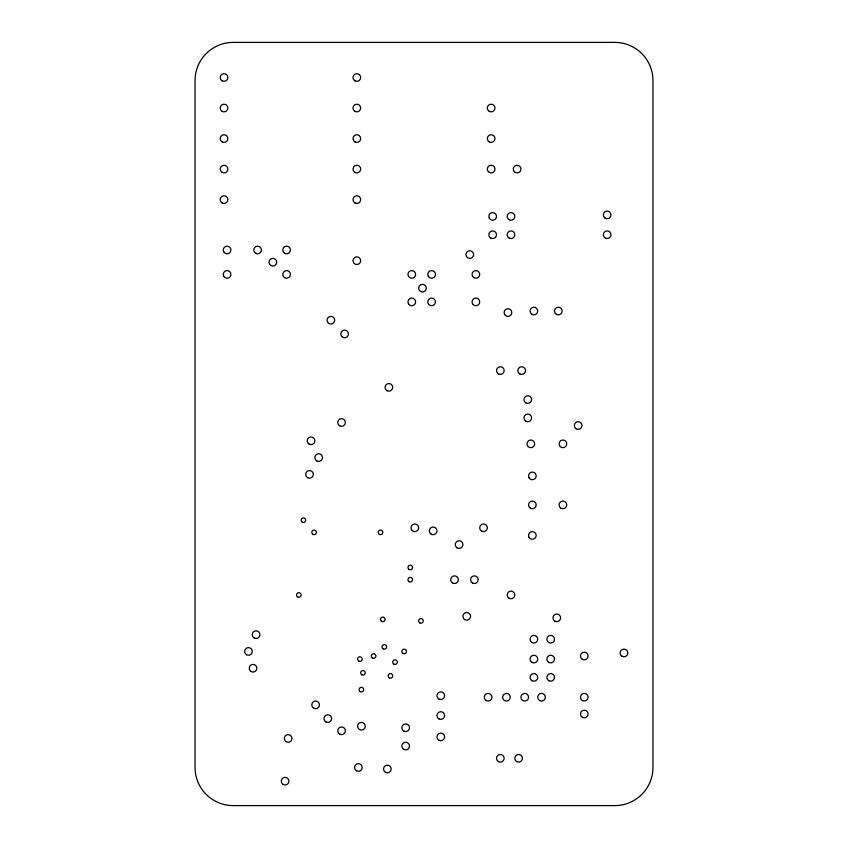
<?xml version="1.0" encoding="UTF-8"?>
<svg xmlns="http://www.w3.org/2000/svg" width="848" height="848" viewBox="0 0 848 848"><rect width="100%" height="100%" fill="white"/><g stroke="black" fill="none" stroke-linecap="round" stroke-linejoin="round"><path stroke-width="1.27" d="M614.8 42.4L233.2 42.4A38.16 38.16 0 0 0 195.04 80.56L195.04 767.44A38.16 38.16 0 0 0 233.2 805.6L614.8 805.6A38.16 38.16 0 0 0 652.96 767.44L652.96 80.56A38.16 38.16 0 0 0 614.8 42.4M419.802 622.888A2.29 2.29 0 0 0 423.237 620.906A2.29 2.29 0 0 0 419.802 618.923A2.29 2.29 0 0 0 419.802 622.888M428.325 276.321A3.816 3.816 0 0 0 434.939 276.321A3.816 3.816 0 0 0 431.632 270.597A3.816 3.816 0 0 0 428.325 276.321M529.067 537.335A3.816 3.816 0 0 0 535.682 537.335A3.816 3.816 0 0 0 532.374 531.611A3.816 3.816 0 0 0 529.067 537.335M525.887 421.202A3.816 3.816 0 0 0 531.611 417.894A3.816 3.816 0 0 0 525.887 414.587A3.816 3.816 0 0 0 525.887 421.202M457.199 547.893A3.816 3.816 0 0 0 462.923 544.586A3.816 3.816 0 0 0 457.199 541.278A3.816 3.816 0 0 0 457.199 547.893M358.746 661.048A2.29 2.29 0 0 0 362.181 659.066A2.29 2.29 0 0 0 358.746 657.083A2.29 2.29 0 0 0 358.746 661.048M372.484 657.995A2.29 2.29 0 0 0 375.918 656.013A2.29 2.29 0 0 0 372.484 654.031A2.29 2.29 0 0 0 372.484 657.995M525.887 402.885A3.816 3.816 0 0 0 531.611 399.578A3.816 3.816 0 0 0 525.887 396.27A3.816 3.816 0 0 0 525.887 402.885M408.482 303.796A3.816 3.816 0 0 0 415.096 303.796A3.816 3.816 0 0 0 411.789 298.072A3.816 3.816 0 0 0 408.482 303.796M516.729 761.589A3.816 3.816 0 0 0 522.453 758.282A3.816 3.816 0 0 0 516.729 754.974A3.816 3.816 0 0 0 516.729 761.589M472.463 583A3.816 3.816 0 0 0 478.187 579.693A3.816 3.816 0 0 0 472.463 576.386A3.816 3.816 0 0 0 472.463 583M481.622 531.102A3.816 3.816 0 0 0 487.346 527.795A3.816 3.816 0 0 0 481.622 524.488A3.816 3.816 0 0 0 481.622 531.102M582.364 717.323A3.816 3.816 0 0 0 588.088 714.016A3.816 3.816 0 0 0 582.364 710.709A3.816 3.816 0 0 0 582.364 717.323M582.364 700.533A3.816 3.816 0 0 0 588.088 697.226A3.816 3.816 0 0 0 582.364 693.918A3.816 3.816 0 0 0 582.364 700.533M379.353 534.357A2.29 2.29 0 0 0 382.787 532.374A2.29 2.29 0 0 0 379.353 530.392A2.29 2.29 0 0 0 379.353 534.357M498.412 373.883A3.816 3.816 0 0 0 504.136 370.576A3.816 3.816 0 0 0 498.412 367.269A3.816 3.816 0 0 0 498.412 373.883M576.258 428.834A3.816 3.816 0 0 0 581.982 425.526A3.816 3.816 0 0 0 576.258 422.219A3.816 3.816 0 0 0 576.258 428.834M452.62 583A3.816 3.816 0 0 0 458.344 579.693A3.816 3.816 0 0 0 452.62 576.386A3.816 3.816 0 0 0 452.62 583M489.254 111.342A3.816 3.816 0 0 0 494.978 108.035A3.816 3.816 0 0 0 489.254 104.728A3.816 3.816 0 0 0 489.254 111.342M472.59 303.796A3.816 3.816 0 0 0 479.205 303.796A3.816 3.816 0 0 0 475.898 298.072A3.816 3.816 0 0 0 472.59 303.796M504.518 700.533A3.816 3.816 0 0 0 510.242 697.226A3.816 3.816 0 0 0 504.518 693.918A3.816 3.816 0 0 0 504.518 700.533M515.202 172.398A3.816 3.816 0 0 0 520.926 169.091A3.816 3.816 0 0 0 515.202 165.784A3.816 3.816 0 0 0 515.202 172.398M504.645 314.481A3.816 3.816 0 0 0 511.259 314.481A3.816 3.816 0 0 0 507.952 308.757A3.816 3.816 0 0 0 504.645 314.481M531.993 314.354A3.816 3.816 0 0 0 537.717 311.046A3.816 3.816 0 0 0 531.993 307.739A3.816 3.816 0 0 0 531.993 314.354M489.381 218.318A3.816 3.816 0 0 0 495.995 218.318A3.816 3.816 0 0 0 492.688 212.594A3.816 3.816 0 0 0 489.381 218.318M556.415 314.354A3.816 3.816 0 0 0 562.139 311.046A3.816 3.816 0 0 0 556.415 307.739A3.816 3.816 0 0 0 556.415 314.354M297.69 596.939A2.29 2.29 0 0 0 301.125 594.957A2.29 2.29 0 0 0 297.69 592.975A2.29 2.29 0 0 0 297.69 596.939M472.59 276.321A3.816 3.816 0 0 0 479.205 276.321A3.816 3.816 0 0 0 475.898 270.597A3.816 3.816 0 0 0 472.59 276.321M307.612 477.678A3.816 3.816 0 0 0 313.336 474.371A3.816 3.816 0 0 0 307.612 471.064A3.816 3.816 0 0 0 307.612 477.678M486.201 700.533A3.816 3.816 0 0 0 491.925 697.226A3.816 3.816 0 0 0 486.201 693.918A3.816 3.816 0 0 0 486.201 700.533M222.134 172.398A3.816 3.816 0 0 0 227.858 169.091A3.816 3.816 0 0 0 222.134 165.784A3.816 3.816 0 0 0 222.134 172.398M316.77 460.888A3.816 3.816 0 0 0 322.494 457.581A3.816 3.816 0 0 0 316.77 454.274A3.816 3.816 0 0 0 316.77 460.888M222.134 202.926A3.816 3.816 0 0 0 227.858 199.619A3.816 3.816 0 0 0 222.134 196.312A3.816 3.816 0 0 0 222.134 202.926M328.982 323.512A3.816 3.816 0 0 0 334.706 320.205A3.816 3.816 0 0 0 328.982 316.898A3.816 3.816 0 0 0 328.982 323.512M498.412 761.589A3.816 3.816 0 0 0 504.136 758.282A3.816 3.816 0 0 0 498.412 754.974A3.816 3.816 0 0 0 498.412 761.589M464.831 619.634A3.816 3.816 0 0 0 470.555 616.326A3.816 3.816 0 0 0 464.831 613.019A3.816 3.816 0 0 0 464.831 619.634M393.854 664.101A2.29 2.29 0 0 0 397.288 662.118A2.29 2.29 0 0 0 393.854 660.136A2.29 2.29 0 0 0 393.854 664.101M403.012 653.416A2.29 2.29 0 0 0 406.446 651.434A2.29 2.29 0 0 0 403.012 649.451A2.29 2.29 0 0 0 403.012 653.416M361.799 674.785A2.29 2.29 0 0 0 365.234 672.803A2.29 2.29 0 0 0 361.799 670.821A2.29 2.29 0 0 0 361.799 674.785M254.188 637.95A3.816 3.816 0 0 0 259.912 634.643A3.816 3.816 0 0 0 254.188 631.336A3.816 3.816 0 0 0 254.188 637.95M313.718 708.165A3.816 3.816 0 0 0 319.442 704.858A3.816 3.816 0 0 0 313.718 701.55A3.816 3.816 0 0 0 313.718 708.165M251.135 671.531A3.816 3.816 0 0 0 256.859 668.224A3.816 3.816 0 0 0 251.135 664.917A3.816 3.816 0 0 0 251.135 671.531M312.954 534.357A2.29 2.29 0 0 0 316.389 532.374A2.29 2.29 0 0 0 312.954 530.392A2.29 2.29 0 0 0 312.954 534.357M309.138 444.098A3.816 3.816 0 0 0 314.862 440.79A3.816 3.816 0 0 0 309.138 437.483A3.816 3.816 0 0 0 309.138 444.098M325.929 721.902A3.816 3.816 0 0 0 331.653 718.595A3.816 3.816 0 0 0 325.929 715.288A3.816 3.816 0 0 0 325.929 721.902M246.556 654.741A3.816 3.816 0 0 0 252.28 651.434A3.816 3.816 0 0 0 246.556 648.126A3.816 3.816 0 0 0 246.556 654.741M302.27 522.145A2.29 2.29 0 0 0 305.704 520.163A2.29 2.29 0 0 0 302.27 518.181A2.29 2.29 0 0 0 302.27 522.145M342.719 337.25A3.816 3.816 0 0 0 348.443 333.942A3.816 3.816 0 0 0 342.719 330.635A3.816 3.816 0 0 0 342.719 337.25M360.273 691.576A2.29 2.29 0 0 0 363.707 689.594A2.29 2.29 0 0 0 360.273 687.611A2.29 2.29 0 0 0 360.273 691.576M339.666 734.114A3.816 3.816 0 0 0 345.39 730.806A3.816 3.816 0 0 0 339.666 727.499A3.816 3.816 0 0 0 339.666 734.114M222.134 141.87A3.816 3.816 0 0 0 227.858 138.563A3.816 3.816 0 0 0 222.134 135.256A3.816 3.816 0 0 0 222.134 141.87M222.134 111.342A3.816 3.816 0 0 0 227.858 108.035A3.816 3.816 0 0 0 222.134 104.728A3.816 3.816 0 0 0 222.134 111.342M222.134 80.814A3.816 3.816 0 0 0 227.858 77.507A3.816 3.816 0 0 0 222.134 74.2A3.816 3.816 0 0 0 222.134 80.814M354.93 202.926A3.816 3.816 0 0 0 360.654 199.619A3.816 3.816 0 0 0 354.93 196.312A3.816 3.816 0 0 0 354.93 202.926M354.93 172.398A3.816 3.816 0 0 0 360.654 169.091A3.816 3.816 0 0 0 354.93 165.784A3.816 3.816 0 0 0 354.93 172.398M354.93 141.87A3.816 3.816 0 0 0 360.654 138.563A3.816 3.816 0 0 0 354.93 135.256A3.816 3.816 0 0 0 354.93 141.87M354.93 111.342A3.816 3.816 0 0 0 360.654 108.035A3.816 3.816 0 0 0 354.93 104.728A3.816 3.816 0 0 0 354.93 111.342M354.93 80.814A3.816 3.816 0 0 0 360.654 77.507A3.816 3.816 0 0 0 354.93 74.2A3.816 3.816 0 0 0 354.93 80.814M519.782 373.883A3.816 3.816 0 0 0 525.506 370.576A3.816 3.816 0 0 0 519.782 367.269A3.816 3.816 0 0 0 519.782 373.883M489.254 172.398A3.816 3.816 0 0 0 494.978 169.091A3.816 3.816 0 0 0 489.254 165.784A3.816 3.816 0 0 0 489.254 172.398M489.254 141.87A3.816 3.816 0 0 0 494.978 138.563A3.816 3.816 0 0 0 489.254 135.256A3.816 3.816 0 0 0 489.254 141.87M283.19 784.485A3.816 3.816 0 0 0 288.914 781.178A3.816 3.816 0 0 0 283.19 777.87A3.816 3.816 0 0 0 283.19 784.485M431.25 534.155A3.816 3.816 0 0 0 436.974 530.848A3.816 3.816 0 0 0 431.25 527.541A3.816 3.816 0 0 0 431.25 534.155M381.642 621.361A2.29 2.29 0 0 0 385.077 619.379A2.29 2.29 0 0 0 381.642 617.397A2.29 2.29 0 0 0 381.642 621.361M509.097 598.264A3.816 3.816 0 0 0 514.821 594.957A3.816 3.816 0 0 0 509.097 591.65A3.816 3.816 0 0 0 509.097 598.264M531.993 680.69A3.816 3.816 0 0 0 537.717 677.382A3.816 3.816 0 0 0 531.993 674.075A3.816 3.816 0 0 0 531.993 680.69M548.783 642.53A3.816 3.816 0 0 0 554.507 639.222A3.816 3.816 0 0 0 548.783 635.915A3.816 3.816 0 0 0 548.783 642.53M548.783 662.373A3.816 3.816 0 0 0 554.507 659.066A3.816 3.816 0 0 0 548.783 655.758A3.816 3.816 0 0 0 548.783 662.373M548.783 680.69A3.816 3.816 0 0 0 554.507 677.382A3.816 3.816 0 0 0 548.783 674.075A3.816 3.816 0 0 0 548.783 680.69M531.993 642.53A3.816 3.816 0 0 0 537.717 639.222A3.816 3.816 0 0 0 531.993 635.915A3.816 3.816 0 0 0 531.993 642.53M531.993 662.373A3.816 3.816 0 0 0 537.717 659.066A3.816 3.816 0 0 0 531.993 655.758A3.816 3.816 0 0 0 531.993 662.373M560.994 508.206A3.816 3.816 0 0 0 566.718 504.899A3.816 3.816 0 0 0 560.994 501.592A3.816 3.816 0 0 0 560.994 508.206M530.466 508.206A3.816 3.816 0 0 0 536.19 504.899A3.816 3.816 0 0 0 530.466 501.592A3.816 3.816 0 0 0 530.466 508.206M529.067 477.806A3.816 3.816 0 0 0 535.682 477.806A3.816 3.816 0 0 0 532.374 472.082A3.816 3.816 0 0 0 529.067 477.806M559.595 445.751A3.816 3.816 0 0 0 566.21 445.751A3.816 3.816 0 0 0 562.902 440.027A3.816 3.816 0 0 0 559.595 445.751M527.541 445.751A3.816 3.816 0 0 0 534.155 445.751A3.816 3.816 0 0 0 530.848 440.027A3.816 3.816 0 0 0 527.541 445.751M409.118 581.675A2.29 2.29 0 0 0 412.552 579.693A2.29 2.29 0 0 0 409.118 577.711A2.29 2.29 0 0 0 409.118 581.675M270.978 265.509A3.816 3.816 0 0 0 276.702 262.202A3.816 3.816 0 0 0 270.978 258.894A3.816 3.816 0 0 0 270.978 265.509M284.716 277.72A3.816 3.816 0 0 0 290.44 274.413A3.816 3.816 0 0 0 284.716 271.106A3.816 3.816 0 0 0 284.716 277.72M223.787 276.321A3.816 3.816 0 0 0 230.402 276.321A3.816 3.816 0 0 0 227.094 270.597A3.816 3.816 0 0 0 223.787 276.321M408.482 276.321A3.816 3.816 0 0 0 415.096 276.321A3.816 3.816 0 0 0 411.789 270.597A3.816 3.816 0 0 0 408.482 276.321M438.882 740.219A3.816 3.816 0 0 0 444.606 736.912A3.816 3.816 0 0 0 438.882 733.605A3.816 3.816 0 0 0 438.882 740.219M438.882 718.85A3.816 3.816 0 0 0 444.606 715.542A3.816 3.816 0 0 0 438.882 712.235A3.816 3.816 0 0 0 438.882 718.85M403.775 731.061A3.816 3.816 0 0 0 409.499 727.754A3.816 3.816 0 0 0 403.775 724.446A3.816 3.816 0 0 0 403.775 731.061M403.775 749.378A3.816 3.816 0 0 0 409.499 746.07A3.816 3.816 0 0 0 403.775 742.763A3.816 3.816 0 0 0 403.775 749.378M490.78 238.034A3.816 3.816 0 0 0 496.504 234.726A3.816 3.816 0 0 0 490.78 231.419A3.816 3.816 0 0 0 490.78 238.034M509.097 219.717A3.816 3.816 0 0 0 514.821 216.41A3.816 3.816 0 0 0 509.097 213.102A3.816 3.816 0 0 0 509.097 219.717M509.097 238.034A3.816 3.816 0 0 0 514.821 234.726A3.816 3.816 0 0 0 509.097 231.419A3.816 3.816 0 0 0 509.097 238.034M428.325 303.796A3.816 3.816 0 0 0 434.939 303.796A3.816 3.816 0 0 0 431.632 298.072A3.816 3.816 0 0 0 428.325 303.796M420.566 291.458A3.816 3.816 0 0 0 426.29 288.15A3.816 3.816 0 0 0 420.566 284.843A3.816 3.816 0 0 0 420.566 291.458M284.716 253.298A3.816 3.816 0 0 0 290.44 249.99A3.816 3.816 0 0 0 284.716 246.683A3.816 3.816 0 0 0 284.716 253.298M255.714 253.298A3.816 3.816 0 0 0 261.438 249.99A3.816 3.816 0 0 0 255.714 246.683A3.816 3.816 0 0 0 255.714 253.298M223.787 251.898A3.816 3.816 0 0 0 230.402 251.898A3.816 3.816 0 0 0 227.094 246.174A3.816 3.816 0 0 0 223.787 251.898M385.458 772.274A3.816 3.816 0 0 0 391.182 768.966A3.816 3.816 0 0 0 385.458 765.659A3.816 3.816 0 0 0 385.458 772.274M438.882 699.006A3.816 3.816 0 0 0 444.606 695.699A3.816 3.816 0 0 0 438.882 692.392A3.816 3.816 0 0 0 438.882 699.006M409.118 569.464A2.29 2.29 0 0 0 412.552 567.482A2.29 2.29 0 0 0 409.118 565.499A2.29 2.29 0 0 0 409.118 569.464M539.625 700.533A3.816 3.816 0 0 0 545.349 697.226A3.816 3.816 0 0 0 539.625 693.918A3.816 3.816 0 0 0 539.625 700.533M522.834 700.533A3.816 3.816 0 0 0 528.558 697.226A3.816 3.816 0 0 0 522.834 693.918A3.816 3.816 0 0 0 522.834 700.533M466.485 256.478A3.816 3.816 0 0 0 473.099 256.478A3.816 3.816 0 0 0 469.792 250.754A3.816 3.816 0 0 0 466.485 256.478M353.531 262.583A3.816 3.816 0 0 0 360.146 262.583A3.816 3.816 0 0 0 356.838 256.859A3.816 3.816 0 0 0 353.531 262.583M386.985 390.674A3.816 3.816 0 0 0 392.709 387.366A3.816 3.816 0 0 0 386.985 384.059A3.816 3.816 0 0 0 386.985 390.674M339.666 425.781A3.816 3.816 0 0 0 345.39 422.474A3.816 3.816 0 0 0 339.666 419.166A3.816 3.816 0 0 0 339.666 425.781M411.534 529.703A3.816 3.816 0 0 0 418.149 529.703A3.816 3.816 0 0 0 414.842 523.979A3.816 3.816 0 0 0 411.534 529.703M389.274 677.838A2.29 2.29 0 0 0 392.709 675.856A2.29 2.29 0 0 0 389.274 673.874A2.29 2.29 0 0 0 389.274 677.838M356.457 770.747A3.816 3.816 0 0 0 362.181 767.44A3.816 3.816 0 0 0 356.457 764.133A3.816 3.816 0 0 0 356.457 770.747M359.51 729.534A3.816 3.816 0 0 0 365.234 726.227A3.816 3.816 0 0 0 359.51 722.92A3.816 3.816 0 0 0 359.51 729.534M383.169 648.837A2.29 2.29 0 0 0 386.603 646.854A2.29 2.29 0 0 0 383.169 644.872A2.29 2.29 0 0 0 383.169 648.837M286.242 741.746A3.816 3.816 0 0 0 291.966 738.438A3.816 3.816 0 0 0 286.242 735.131A3.816 3.816 0 0 0 286.242 741.746M622.05 656.267A3.816 3.816 0 0 0 627.774 652.96A3.816 3.816 0 0 0 622.05 649.653A3.816 3.816 0 0 0 622.05 656.267M605.26 218.19A3.816 3.816 0 0 0 610.984 214.883A3.816 3.816 0 0 0 605.26 211.576A3.816 3.816 0 0 0 605.26 218.19M605.26 238.034A3.816 3.816 0 0 0 610.984 234.726A3.816 3.816 0 0 0 605.26 231.419A3.816 3.816 0 0 0 605.26 238.034M554.889 621.16A3.816 3.816 0 0 0 560.613 617.853A3.816 3.816 0 0 0 554.889 614.546A3.816 3.816 0 0 0 554.889 621.16M582.364 659.32A3.816 3.816 0 0 0 588.088 656.013A3.816 3.816 0 0 0 582.364 652.706A3.816 3.816 0 0 0 582.364 659.32"/></g></svg>
